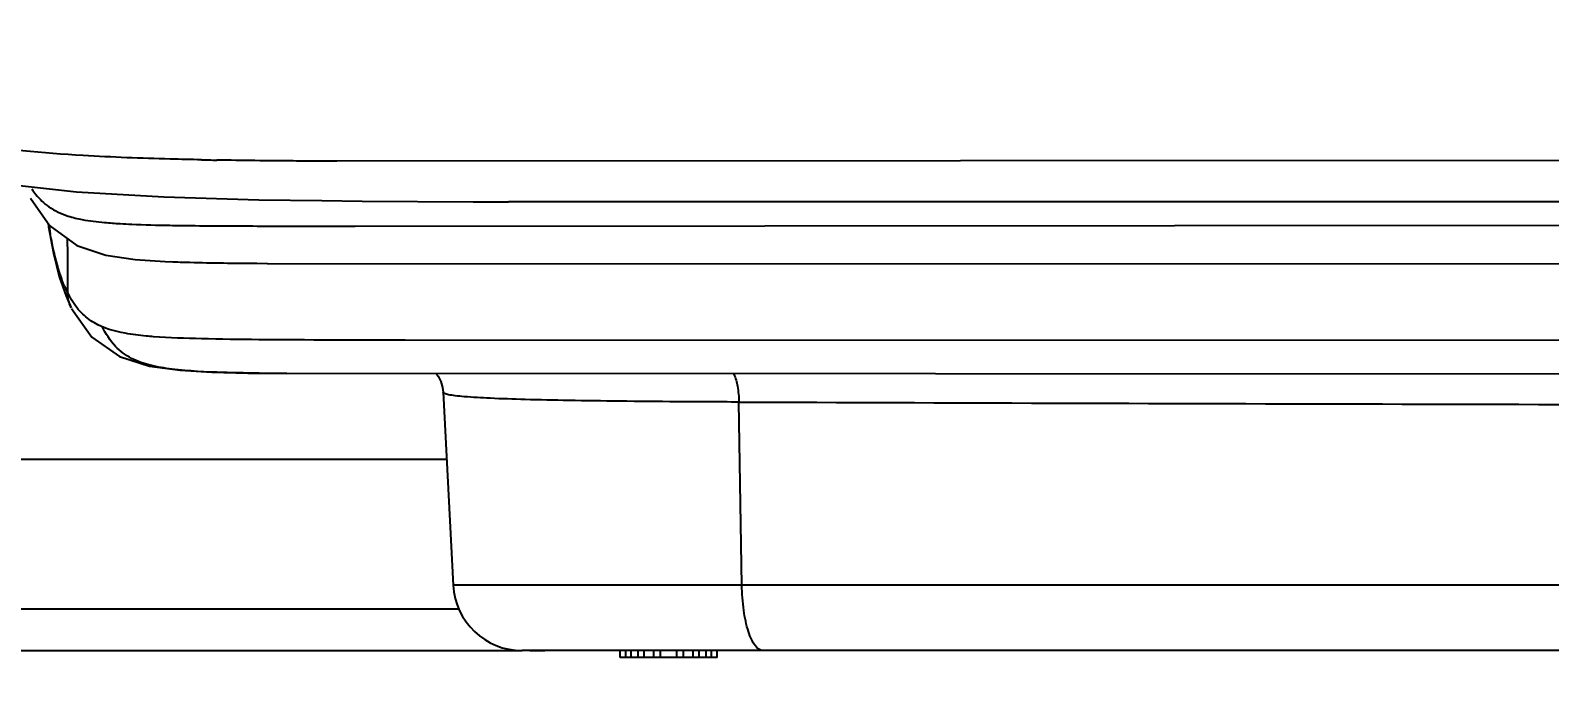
# Model space of a CAD drawing. Header units: millimetres. Extents: x 50 to 1286, y 47 to 781.
# Drawn here: x 873.91 to 917.91, y 81.23 to 100.16 of the extents above; entities that cross this region are included whole.
import ezdxf

# ---------------------------------------------------------------- set-up
doc = ezdxf.new("R2010")
doc.units = ezdxf.units.MM
doc.header["$LTSCALE"] = 20
doc.layers.add('00_COMPONENTS', color=7, linetype='Continuous')
doc.layers.add('____', color=7, linetype='Continuous')
doc.styles.add('유형1', font='gbeitc.shx', dxfattribs={"height": 8})
doc.dimstyles.new('ISO-25', dxfattribs={"dimtxt": 2.5, "dimasz": 3, "dimexe": 1.25, "dimexo": 0.5, "dimgap": 1, "dimtad": 3, "dimtoh": 1, "dimdsep": 46, "dimtxsty": '유형1', "dimcen": 2.5, "dimclrd": 5, "dimclre": 5, "dimclrt": 5, "dimadec": 0, "dimazin": 0, "dimtfac": 1, "dimtmove": 0, "dimatfit": 3, "dimfxl": 1, "dimarcsym": 0})

# ---------------------------------------------------------------- blocks, each defined once
blk = doc.blocks.new('*D2')
at = {"layer": '____', "color": 2, "lineweight": -2}
for p, q in [((1262.463, 82.249), (1262.463, 47.5)), ((862.264, 81.192), (862.264, 47.5)), ((868.264, 50), (1256.463, 50))]:
    blk.add_line(p, q, dxfattribs=at)
at = {"layer": '____', "color": 2}
for points in [[(868.264, 51), (868.264, 49), (862.264, 50)], [(1256.463, 51), (1256.463, 49), (1262.463, 50)]]:
    blk.add_solid(points, dxfattribs=at)
at = {"layer": 'Defpoints', "color": 0}
for p in [(1262.463, 83.249), (862.264, 82.192), (1262.463, 50)]:
    blk.add_point(p, dxfattribs=at)
at = {"layer": '____', "color": 2, "insert": (1062.364, 55), "char_height": 8, "attachment_point": 5, "style": '유형1'}
blk.add_mtext('400.2', dxfattribs=at)

msp = doc.modelspace()

# ---------------------------------------------------------------- linework, layer by layer
at = {"layer": '00_COMPONENTS', "color": 9, "linetype": 'Continuous'}
for p, q in [((882.786, 96.37), (882.298, 96.373)), ((943.488, 96.405), (882.786, 96.37)), ((874.978, 94.131), (874.981, 93.658)), ((874.981, 93.658), (874.983, 93.293)), ((874.983, 93.293), (874.987, 92.562)), ((958.353, 91.178), (884.766, 91.183)), ((894.515, 84.088), (894.429, 89.393)), ((865.124, 87.736), (885.963, 87.736)), ((894.515, 84.088), (886.154, 84.088)), ((930.655, 84.088), (894.515, 84.088)), ((864.848, 83.403), (886.154, 83.403)), ((886.154, 83.403), (886.316, 83.403)), ((891.154, 81.992), (891.154, 82.192)), ((891.511, 81.992), (891.511, 82.192)), ((891.685, 81.992), (891.685, 82.192)), ((891.965, 81.992), (891.965, 82.192)), ((892.162, 81.992), (892.162, 82.192)), ((892.626, 81.992), (892.626, 82.192)), ((892.823, 81.992), (892.823, 82.192)), ((893.103, 81.992), (893.103, 82.192)), ((893.277, 81.992), (893.277, 82.192)), ((893.634, 81.992), (893.634, 82.192))]:
    msp.add_line(p, q, dxfattribs=at)
at = {"layer": '00_COMPONENTS', "color": 7, "linetype": 'Continuous'}
for p, q in [((872.979, 95.738), (875.248, 95.482)), ((875.248, 95.482), (877.779, 95.335)), ((873.912, 95.303), (874.473, 94.498)), ((877.779, 95.335), (880.528, 95.255)), ((880.528, 95.255), (882.351, 95.231)), ((882.351, 95.231), (883.517, 95.215)), ((1236.998, 95.196), (887.758, 95.196)), ((874.426, 94.565), (874.439, 94.47)), ((874.439, 94.47), (874.58, 93.702)), ((883.319, 94.49), (958.235, 94.54)), ((879.902, 93.418), (880.771, 93.41)), ((880.469, 93.413), (880.773, 93.41)), ((880.773, 93.41), (927.251, 93.392)), ((875.101, 92.108), (875.69, 91.276)), ((933.261, 90.192), (881.34, 90.216)), ((885.861, 89.68), (886.154, 84.088)), ((885.861, 89.676), (885.861, 89.676)), ((864.848, 82.192), (888.151, 82.192)), ((889.873, 82.192), (888.153, 82.192)), ((888.372, 82.192), (888.805, 82.192)), ((889.364, 82.192), (888.372, 82.192)), ((895.132, 82.192), (889.364, 82.192)), ((895.132, 82.192), (889.873, 82.192)), ((890.994, 81.992), (890.994, 82.192)), ((890.994, 81.992), (890.994, 82.192)), ((891.154, 81.992), (890.994, 81.992)), ((891.247, 81.992), (891.154, 81.992)), ((891.311, 81.992), (891.247, 81.992)), ((891.311, 81.992), (891.311, 82.192)), ((891.511, 81.992), (891.311, 81.992)), ((891.682, 81.992), (891.511, 81.992)), ((891.682, 81.992), (891.682, 82.192)), ((891.685, 81.992), (891.682, 81.992)), ((891.965, 81.992), (891.685, 81.992)), ((891.994, 81.992), (891.965, 81.992)), ((892.162, 81.992), (891.994, 81.992)), ((892.626, 81.992), (892.162, 81.992)), ((892.794, 81.992), (892.626, 81.992)), ((892.823, 81.992), (892.794, 81.992)), ((893.103, 81.992), (892.823, 81.992)), ((893.106, 81.992), (893.103, 81.992)), ((893.106, 81.992), (893.106, 82.192)), ((893.277, 81.992), (893.106, 81.992)), ((893.477, 81.992), (893.277, 81.992)), ((893.477, 81.992), (893.477, 82.192)), ((893.634, 81.992), (893.477, 81.992)), ((893.794, 81.992), (893.634, 81.992)), ((893.794, 81.992), (893.794, 82.192)), ((931.272, 82.192), (895.132, 82.192))]:
    msp.add_line(p, q, dxfattribs=at)
for points in [[(883.517, 95.215), (886.735, 95.198), (887.758, 95.196)], [(874.473, 94.498), (875.253, 93.931), (876.092, 93.648)], [(874.58, 93.702), (874.746, 93.032), (874.943, 92.458), (875.092, 92.125)], [(876.092, 93.648), (876.941, 93.526), (877.816, 93.467)], [(877.816, 93.467), (878.794, 93.435), (879.902, 93.418)], [(875.69, 91.276), (876.494, 90.712), (877.364, 90.437), (878.248, 90.316), (879.169, 90.26), (880.207, 90.231), (881.339, 90.216)], [(885.674, 90.198), (885.716, 90.14), (885.793, 89.989), (885.844, 89.816), (885.861, 89.676)]]:
    msp.add_lwpolyline(points, dxfattribs=at)
at = {"layer": '00_COMPONENTS', "color": 9, "linetype": 'Continuous'}
for centre, radius, start, end in [((881.899, 251.989), 155.607, 268.88276, 269.04471), ((889.359, 96.956), 15.114, 189.1751, 190.2338), ((878.069, 94.091), 3.441, 202.9849, 206.3851), ((877.593, 93.856), 2.909, 206.4052, 209.731), ((948.455, 14872.632), 14783.338, 269.7906078, 269.9306822)]:
    msp.add_arc(centre, radius, start, end, dxfattribs=at)
at = {"layer": '00_COMPONENTS', "color": 7, "linetype": 'Continuous'}
for centre, radius, start, end in [((877.44, 110.278), 15.743, 264.9627, 266.615), ((882.726, 922.495), 828.005, 269.853499, 270.041047), ((888.151, 84.192), 2, 183, 270)]:
    msp.add_arc(centre, radius, start, end, dxfattribs=at)
at = {"layer": '00_COMPONENTS', "color": 9, "linetype": 'Continuous'}
for points, knots in [([(875.44, 96.535), (874.27, 96.604), (872.194, 96.784), (869.448, 97.429), (867.388, 98.512), (866.457, 99.589), (866.131, 100.162)], [0, 0, 0, 0, 0.338446, 0.600717, 0.809779, 1, 1, 1, 1]), ([(878.865, 96.411), (878.563, 96.417), (877.421, 96.443), (876.279, 96.485), (875.44, 96.535)], [0, 0, 0, 0, 0.264522, 1, 1, 1, 1]), ([(882.298, 96.373), (882.04, 96.374), (881.042, 96.38), (880.044, 96.391), (879.305, 96.403)], [0, 0, 0, 0, 0.259106, 1, 1, 1, 1]), ([(874.605, 93.692), (874.594, 93.737), (874.551, 93.93), (874.512, 94.123), (874.486, 94.271)], [0, 0, 0, 0, 0.238826, 1, 1, 1, 1]), ([(874.755, 93.145), (874.742, 93.188), (874.686, 93.368), (874.638, 93.551), (874.605, 93.692)], [0, 0, 0, 0, 0.236321, 1, 1, 1, 1]), ([(874.902, 92.747), (874.889, 92.778), (874.835, 92.909), (874.788, 93.042), (874.755, 93.145)], [0, 0, 0, 0, 0.237592, 1, 1, 1, 1]), ([(876.658, 91.386), (876.348, 91.442), (875.878, 91.571), (875.356, 91.977), (875.156, 92.256), (875.067, 92.413)], [0, 0, 0, 0, 0.482166, 0.723379, 1, 1, 1, 1]), ([(877.479, 91.287), (877.407, 91.292), (877.132, 91.316), (876.858, 91.349), (876.658, 91.386)], [0, 0, 0, 0, 0.262923, 1, 1, 1, 1]), ([(884.766, 91.183), (883.352, 91.186), (881.384, 91.188), (878.955, 91.217), (877.939, 91.252), (877.479, 91.287)], [0, 0, 0, 0, 0.582147, 0.80993, 1, 1, 1, 1]), ([(894.283, 90.196), (894.337, 90.089), (894.404, 89.819), (894.427, 89.547), (894.429, 89.393)], [0, 0, 0, 0, 0.435568, 1, 1, 1, 1]), ([(894.429, 89.393), (893.831, 89.395), (892.68, 89.401), (891.037, 89.415), (889.571, 89.435), (888.318, 89.461), (887.311, 89.494), (886.633, 89.531), (886.235, 89.569), (886.038, 89.599), (885.927, 89.624), (885.863, 89.658), (885.861, 89.676)], [0, 0, 0, 0, 0.208802, 0.401726, 0.573669, 0.720603, 0.838963, 0.925901, 0.95693, 0.979486, 0.993591, 1, 1, 1, 1]), ([(895.132, 82.192), (895.042, 82.192), (894.901, 82.313), (894.788, 82.519), (894.657, 82.859), (894.552, 83.388), (894.519, 83.843), (894.515, 84.088)], [0, 0, 0, 0, 0.129271, 0.226226, 0.346584, 0.647768, 1, 1, 1, 1])]:
    msp.add_open_spline(points, degree=3, knots=knots, dxfattribs=at)
at = {"layer": '00_COMPONENTS', "color": 7, "linetype": 'Continuous'}
for points, knots in [([(873.956, 95.566), (873.992, 95.512), (874.13, 95.318), (874.304, 95.149), (874.446, 95.049)], [0, 0, 0, 0, 0.271409, 1, 1, 1, 1]), ([(874.446, 95.049), (874.615, 94.931), (874.873, 94.814), (875.14, 94.74), (875.21, 94.723)], [0, 0, 0, 0, 0.743231, 1, 1, 1, 1]), ([(875.21, 94.723), (875.276, 94.707), (875.556, 94.648), (875.841, 94.616), (876.058, 94.596)], [0, 0, 0, 0, 0.237054, 1, 1, 1, 1]), ([(876.511, 94.563), (876.622, 94.556), (877.101, 94.532), (877.58, 94.52), (877.947, 94.514)], [0, 0, 0, 0, 0.232719, 1, 1, 1, 1]), ([(877.947, 94.514), (878.149, 94.51), (879.036, 94.498), (879.923, 94.495), (880.609, 94.493)], [0, 0, 0, 0, 0.227004, 1, 1, 1, 1]), ([(877.968, 93.461), (878.155, 93.453), (878.989, 93.426), (879.823, 93.418), (880.469, 93.413)], [0, 0, 0, 0, 0.224609, 1, 1, 1, 1]), ([(881.34, 90.216), (880.726, 90.222), (879.614, 90.238), (878.29, 90.294), (877.399, 90.437), (876.827, 90.629), (876.321, 91.006), (876.088, 91.372), (875.986, 91.579)], [0, 0, 0, 0, 0.316707, 0.572952, 0.681427, 0.780863, 0.880915, 1, 1, 1, 1])]:
    msp.add_open_spline(points, degree=3, knots=knots, dxfattribs=at)
at = {"layer": '00_COMPONENTS', "color": 9, "linetype": 'Continuous'}
msp.add_open_spline([(875.092, 92.125), (875.025, 92.259), (874.988, 92.412), (874.987, 92.562)], degree=3, dxfattribs=at)

# ---------------------------------------------------------------- dimensions: what is measured, and where the dimension line sits
at = {"layer": '____', "color": 2}
dim = msp.add_linear_dim(base=(1262.463, 50), p1=(862.264, 82.192), p2=(1262.463, 83.249), dimstyle='ISO-25', override={"dimtxt": 8, "dimasz": 6, "dimexe": 2.5, "dimexo": 1, "dimtoh": 0, "dimcen": -1, "dimclrd": 2, "dimclre": 2, "dimclrt": 2}, dxfattribs=at)
dim.commit()
dim.dimension.update_dxf_attribs({"geometry": '*D2', "text_midpoint": (1062.364, 55)})

doc.saveas('drawing.dxf')
